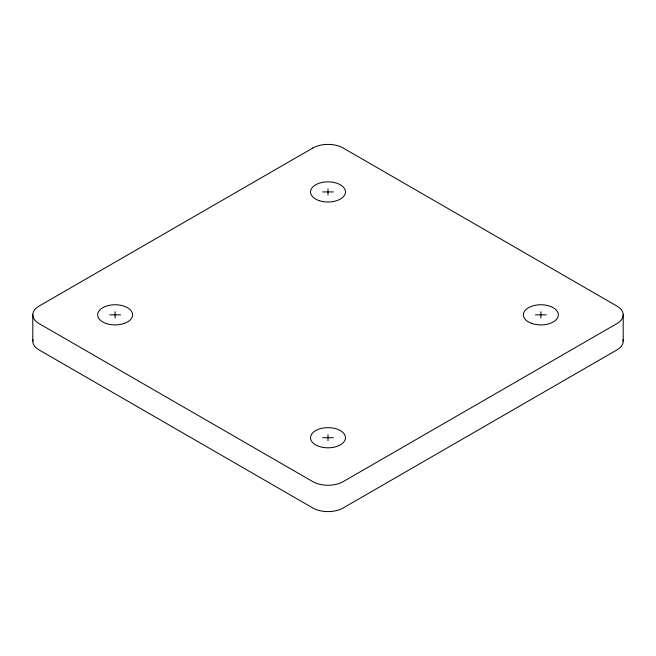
<?xml version="1.0" encoding="UTF-8"?>
<svg xmlns="http://www.w3.org/2000/svg" width="656" height="656" viewBox="0 0 656 656"><rect width="100%" height="100%" fill="white"/><g stroke="black" fill="none" stroke-linecap="round" stroke-linejoin="round"><path stroke-width="0.98" d="M322.621 191.929L333.379 191.929M109.749 314.831L120.499 314.831M535.501 314.831L546.251 314.831M322.621 437.732L333.379 437.732M623.2 314.831L623.2 341.169M540.872 311.731L540.872 317.939M328 188.83L328 195.037M328 434.633L328 440.84M115.128 311.731L115.128 317.939M32.8 314.831L32.8 341.169M623.02 339.546A21.5 12.415 0 0 1 616.902 349.943L343.203 507.965A21.5 12.415 0 0 1 312.797 507.965L39.098 349.943A21.5 12.415 0 0 1 32.98 339.546M312.797 148.035L39.098 306.057A21.5 12.415 0 0 0 39.098 323.613L312.797 481.627A21.5 12.415 0 0 0 343.203 481.627L616.902 323.613A21.5 12.415 0 0 0 616.902 306.057L343.203 148.035A21.5 12.415 0 0 0 312.797 148.035M532.139 323.564A17.474 10.086 0 0 0 558.346 314.831A17.474 10.086 0 0 0 532.139 306.098A17.474 10.086 0 0 0 532.139 323.564M319.267 446.474A17.474 10.086 0 0 0 345.474 437.732A17.474 10.086 0 0 0 319.267 428.999A17.474 10.086 0 0 0 319.267 446.474M106.387 323.564A17.474 10.086 0 0 0 132.594 314.831A17.474 10.086 0 0 0 106.387 306.098A17.474 10.086 0 0 0 106.387 323.564M319.267 200.662A17.474 10.086 0 0 0 345.474 191.929A17.474 10.086 0 0 0 319.267 183.196A17.474 10.086 0 0 0 319.267 200.662"/></g></svg>
